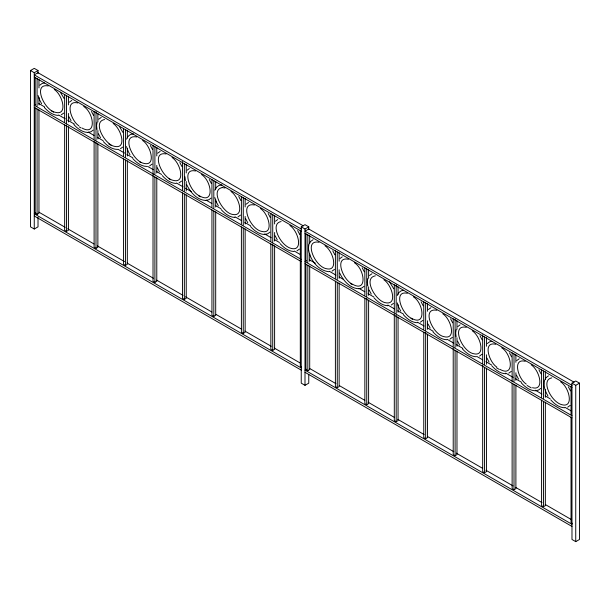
<?xml version="1.0" encoding="UTF-8"?>
<svg xmlns="http://www.w3.org/2000/svg" width="610" height="610" viewBox="0 0 610 610"><rect width="100%" height="100%" fill="white"/><g stroke="black" fill="none" stroke-linecap="round" stroke-linejoin="round"><path stroke-width="0.91" d="M96.601 125.523L97.066 122.175M308.431 247.82L308.896 244.473L310.261 241.895M367.342 281.835L367.807 278.488M455.708 332.854L456.173 329.507M544.074 383.873L544.539 380.526L545.904 377.941M126.522 139.187L127.886 136.602M214.888 190.198L216.253 187.621M397.262 295.492L398.627 292.914M128.024 136.365L130.426 134.528L133.544 133.834M481.976 354.235L479.574 356.065M39.871 85.171L42.059 83.509L44.461 82.968M69.326 102.175L71.782 100.421M63.745 113.071L61.29 114.825M98.782 119.179L101.237 117.425M93.2 130.075L91.012 131.729L87.893 132.423M120.467 148.741L122.663 147.079M157.693 153.194L160.148 151.432M152.119 164.082L149.656 165.844M187.148 170.198L189.336 168.543M181.574 181.094L179.111 182.847M216.603 187.201L218.792 185.547L221.91 184.853M211.029 198.097L208.833 199.752L205.715 200.446M246.059 204.213L248.514 202.451M240.485 215.101L238.022 216.863M275.514 221.216L277.702 219.562M269.94 232.113L267.744 233.767L264.626 234.461M299.396 249.116L296.933 250.87M310.604 241.476L313.067 239.722M340.06 258.488L342.256 256.825M334.486 269.376L332.031 271.137M369.515 275.491L371.978 273.738M363.941 286.387L361.753 288.042L358.634 288.736M398.97 292.495L401.166 290.84L403.568 290.299M391.208 305.046L393.397 303.391M428.426 309.506L430.889 307.745M422.852 320.395L420.397 322.156M457.881 326.51L460.077 324.848M452.307 337.399L449.852 339.16M487.337 343.514L489.533 341.859L491.934 341.31M516.8 360.518L519.255 358.764M511.218 371.414L508.763 373.167M546.255 377.529L548.443 375.867M540.673 388.417L538.485 390.08L535.366 390.766M570.129 405.429L567.674 407.183M38.018 217.312L38.018 226.844L34.259 229.017L30.5 226.844L30.5 70.531L34.259 68.366L38.018 70.531L38.018 73.391M30.5 70.531L34.259 72.704L38.018 70.531M35.761 104.401L34.259 105.271L301.241 259.41M35.761 212.951L34.259 213.82L301.241 367.96M35.197 107.848L35.197 213.279L37.08 214.362L38.964 213.279L38.964 109.747M64.652 124.852L64.652 230.283L66.536 231.365L68.419 230.283L68.419 126.75M94.108 140.91L94.108 247.286L95.991 248.377L97.874 247.286L97.874 143.762M123.563 158.867L123.563 264.298L125.447 265.38L127.33 264.298L127.33 160.766M153.018 145.477L153.018 281.301L154.902 282.384L156.785 281.301L156.785 177.769M308.759 374.578L308.759 383.156L305 385.329L301.241 383.156L301.241 226.844L305 224.671L308.759 226.844L308.759 229.703M301.241 226.844L305 229.017L308.759 226.844M182.481 192.874L182.481 298.305L184.357 299.396L186.241 298.305L186.241 194.781M306.502 260.714L305 261.583L571.982 415.723M211.937 209.886L211.937 315.317L213.813 316.399L215.696 315.317L215.696 211.784M241.392 226.889L241.392 332.32L243.268 333.403L245.151 332.32L245.151 228.788M270.848 243.893L270.848 349.324L272.723 350.407L274.607 349.324L274.607 245.792M306.502 369.263L305 370.133L571.982 524.272M305.938 264.16L305.938 369.584L307.821 370.674L309.697 369.584L309.697 266.059M335.393 281.164L335.393 386.595L337.277 387.678L339.152 386.595L339.152 283.063M364.849 298.168L364.849 403.599L366.732 404.682L368.608 403.599L368.608 300.067M394.304 314.226L394.304 420.603L396.187 421.693L398.063 420.603L398.063 317.078M423.759 332.183L423.759 437.614L425.643 438.697L427.518 437.614L427.518 334.082M571.982 383.156L575.741 380.983L579.5 383.156L579.5 539.469L575.741 541.634L571.982 539.469L571.982 383.156L575.741 385.322L579.5 383.156M453.215 348.241L453.215 454.618L455.098 455.7L456.982 454.618L456.982 351.085M482.67 365.245L482.67 471.621L484.553 472.712L486.437 471.621L486.437 368.097M512.125 383.202L512.125 488.633L514.009 489.716L515.892 488.633L515.892 385.101M541.581 400.206L541.581 505.637L543.464 506.719L545.348 505.637L545.348 402.104M104.623 119.522C91.881 121.695 104.92 144.471 114.245 146.301C127.437 149.656 121.26 128.763 113.155 123.464M222.444 187.544C209.703 189.718 222.742 212.501 232.067 214.323C245.258 217.679 239.082 196.786 230.976 191.487M375.363 275.827C362.637 278.091 375.585 300.692 384.986 302.606C398.178 305.968 392.001 285.076 383.896 279.776M117.349 149.427C111.699 149.358 106.948 145.561 103.319 141.566M146.804 166.439C141.154 166.37 136.404 162.565 132.774 158.577M281.08 221.56C269.467 223.535 280.47 245.914 291.214 248.415C303.612 251.709 298.404 231.045 289.887 225.502M551.821 377.872C540.208 379.839 551.211 402.226 561.955 404.72C574.223 408.12 569.305 387.312 560.628 381.807M48.281 85.949C32.429 82.8 43.95 110.433 55.571 112.362C67.969 115.664 62.761 95 54.244 89.449M77.737 102.96C64.546 99.598 70.722 120.49 78.827 125.79M58.163 115.427C52.59 115.199 47.946 111.462 44.362 107.512M136.648 136.968C120.757 133.91 132.332 161.345 143.937 163.381C156.335 166.682 151.127 146.019 142.61 140.468M87.619 132.431C82.068 132.21 77.439 128.496 73.863 124.562M166.103 153.972C150.251 150.822 161.772 178.455 173.392 180.392C185.791 183.686 180.583 163.023 172.066 157.471M195.558 170.983C180.888 167.773 189.901 191.998 199.752 196.023C214.712 204.426 211.815 181.155 201.521 174.483M222.17 187.552L225.014 187.987M175.985 183.45C170.434 183.229 165.806 179.515 162.229 175.581M254.469 204.99C238.617 201.841 250.138 229.474 261.759 231.404C274.157 234.705 268.949 214.041 260.432 208.49M205.44 200.454C196.733 199.798 190.251 192.203 186.79 184.777M234.896 217.457C229.345 217.236 224.716 213.53 221.14 209.596M319.022 242.262C303.132 239.196 314.707 266.639 326.312 268.674C338.71 271.976 333.502 251.305 324.985 245.761M264.351 234.469C258.8 234.248 254.172 230.534 250.596 226.6M348.478 259.265C333.807 256.063 342.82 280.28 352.671 284.306C367.578 292.808 364.795 269.216 354.44 262.765M293.806 251.472C288.233 251.251 283.597 247.515 280.013 243.558M328.904 271.732C317.558 270.466 309.285 258.853 308.408 248.034M407.388 293.28C392.718 290.07 401.731 314.295 411.582 318.321C426.489 326.815 423.706 303.223 413.351 296.78M358.36 288.743C349.652 288.08 343.171 280.486 339.709 273.059M436.844 310.284C420.953 307.226 432.528 334.661 444.133 336.697C456.532 339.999 451.324 319.335 442.807 313.784M387.815 305.747C382.264 305.526 377.636 301.813 374.052 297.878M466.299 327.288C450.477 324.123 461.938 351.589 473.589 353.708C485.987 357.002 480.779 336.339 472.262 330.788M417.27 322.751C411.719 322.53 407.091 318.816 403.507 314.882M495.755 344.299C482.563 340.937 488.74 361.829 496.845 367.128M446.726 339.755C441.175 339.534 436.546 335.828 432.97 331.893M525.21 361.303C512.125 357.849 518.065 378.894 526.3 384.14M476.181 356.766C470.63 356.545 466.002 352.832 462.426 348.897M505.637 373.77C500.086 373.549 495.457 369.835 491.881 365.901M535.092 390.774C529.518 390.553 524.875 386.816 521.291 382.866M564.547 407.785C558.973 407.556 554.33 403.82 550.746 399.87M532.5 387.716C544.898 391.018 539.69 370.346 531.173 364.803M81.931 128.001C96.837 136.495 94.054 112.903 83.7 106.46M499.948 369.34C514.855 377.834 512.072 354.242 501.717 347.799M303.353 225.891L38.018 72.704L34.259 74.877L301.241 229.017M574.094 382.203L308.759 229.017L305 231.182L571.982 385.322M34.259 77.043L301.241 231.182M305 233.356L571.982 387.495M38.842 103.578L44.614 106.902M51.202 110.707L53.68 112.141M58.621 114.993L65.217 118.797M67.687 120.223L74.275 124.028M79.224 126.888L80.871 127.841M88.282 132.118L94.054 135.45M97.348 137.349L103.121 140.681M108.885 144.013L111.355 145.439M117.951 149.244L124.539 153.049M127.017 154.475L132.782 157.807M139.377 161.612L141.024 162.565M147.612 166.37L153.384 169.702M156.678 171.608L161.619 174.46M169.039 178.738L170.686 179.691M176.458 183.023L183.046 186.828M185.516 188.254L191.288 191.586M198.7 195.871L200.347 196.816M206.119 200.149L211.883 203.481M216.009 205.86L220.95 208.712M234.957 216.802L241.552 220.606M244.846 222.513L250.618 225.837M264.626 233.927L271.214 237.732M274.515 239.638L279.456 242.49M294.287 251.053L300.059 254.385M309.583 259.883L315.355 263.215M329.362 271.305L335.95 275.11M339.251 277.009L343.369 279.388M350.788 283.673L352.435 284.626M359.023 288.431L364.795 291.755M368.089 293.662L373.854 296.994M387.868 305.076L394.457 308.889M397.75 310.787L403.523 314.119M410.934 318.397L412.589 319.35M417.53 322.21L424.125 326.014M427.419 327.913L433.184 331.245M447.191 339.335L453.787 343.14M456.257 344.566L462.853 348.371M476.86 356.461L482.624 359.793M485.926 361.692L491.69 365.024M496.632 367.876L499.11 369.302M505.698 373.106L513.117 377.392M515.587 378.818L521.352 382.15M527.124 385.482L531.241 387.861M535.366 390.24L541.954 394.045M545.249 395.943L550.197 398.803M565.028 407.366L571.623 411.171M34.259 107.444L301.241 261.583M305 263.749L571.982 417.888M38.842 212.127L65.217 227.347M67.687 228.773L94.054 244M97.348 245.899L124.539 261.598M127.017 263.032L153.384 278.252M156.678 280.158L183.046 295.377M185.516 296.803L211.883 312.03M216.009 314.409L241.552 329.156M244.846 331.062L271.214 346.282M274.515 348.188L300.059 362.935M309.583 368.432L335.95 383.659M339.251 385.558L364.795 400.312M368.089 402.211L394.457 417.438M397.75 419.337L424.125 434.564M427.419 436.463L453.787 451.69M456.257 453.116L482.624 468.343M485.926 470.241L513.117 485.941M515.587 487.367L541.954 502.594M545.249 504.493L571.623 519.72M301.553 367.052L300.303 366.328L300.303 259.952M572.294 523.365L571.036 522.64L571.036 417.209M34.259 215.993L301.241 370.133M305 372.298L571.982 526.438M389.454 281.797L393.755 288.812M119.263 126.232L123.014 132.507M60.352 92.224L64.103 98.492M568.383 386.824L570.487 390.85M538.927 369.82L541.032 373.846M545.897 392.1L548.001 396.126M509.472 352.809L511.576 356.835M516.441 375.097L518.546 379.123M480.017 335.805L482.121 339.831M486.986 358.093L489.09 362.119M450.561 318.801L452.666 322.827M457.53 341.081L459.635 345.108M421.106 301.798L423.21 305.823M428.075 324.078L430.18 328.104M398.62 307.074L400.724 311.1M362.195 267.782L364.3 271.808M369.164 290.063L371.269 294.096M332.74 250.779L334.844 254.805M297.642 230.511L299.746 234.537M268.187 213.508L270.291 217.534M275.156 235.796L277.26 239.821M238.731 196.504L240.836 200.53M245.7 218.784L247.805 222.81M209.276 179.493L211.38 183.526M216.245 201.78L218.35 205.806M179.82 162.489L181.925 166.515M150.365 145.485L152.47 149.511M157.334 167.765L159.439 171.791M127.879 150.761L129.983 154.787M91.454 111.47L93.559 115.496M98.424 133.758L100.528 137.784M68.968 116.746L71.073 120.78M39.513 99.743L41.617 103.769M545.858 392.017L544.509 387.914L544.051 384.079M397.232 302.888L398.582 306.99M214.857 197.594L216.207 201.696M126.491 146.575L127.841 150.678M38.125 95.556L39.475 99.659M455.685 333.06L456.143 336.895M367.319 282.041L367.777 285.877M184.944 176.748L185.402 180.583M96.578 125.736L97.036 129.572M575.741 385.322L575.741 541.634M571.036 386.816L571.036 414.365M545.348 371.711L545.348 379.313M545.348 389.76L545.348 397.354M543.464 370.895L543.464 398.444M543.464 401.288L543.464 506.719M541.581 369.812L541.581 397.354M515.892 354.707L515.892 362.302M515.892 372.748L515.892 380.35M514.009 353.892L514.009 381.433M514.009 384.285L514.009 489.716M512.125 352.809L512.125 381.303M486.437 337.696L486.437 346.251M486.437 354.799L486.437 364.292M484.553 336.888L484.553 364.429M484.553 367.281L484.553 472.712M482.67 334.852L482.67 363.346M456.982 320.692L456.982 329.24M456.982 337.787L456.982 346.335M455.098 318.931L455.098 347.425M455.098 350.27L455.098 455.7M453.215 318.794L453.215 346.335M427.518 303.688L427.518 311.283M427.518 320.784L427.518 329.331M425.643 302.873L425.643 330.414M425.643 332.32L425.643 438.697M423.759 301.79L423.759 329.331M398.063 286.685L398.063 294.279M398.063 304.725L398.063 312.328M396.187 284.916L396.187 313.41M396.187 315.309L396.187 421.693M394.304 284.779L394.304 312.328M368.608 269.673L368.608 278.221M368.608 286.769L368.608 295.324M366.732 268.858L366.732 296.407M366.732 298.305L366.732 404.682M364.849 267.775L364.849 295.324M339.152 252.67L339.152 261.217M339.152 269.765L339.152 278.312M337.277 251.854L337.277 279.403M337.277 282.247L337.277 387.678M335.393 250.771L335.393 278.312M309.697 235.666L309.697 243.26M309.697 253.707L309.697 261.309M307.821 234.85L307.821 262.392M307.821 265.243L307.821 370.674M305.938 233.767L305.938 261.309M305 229.017L305 385.329M300.303 230.504L300.303 258.053M274.607 215.399L274.607 223.946M274.607 232.501L274.607 241.049M272.723 214.59L272.723 242.132M272.723 244.03L272.723 350.407M270.848 213.5L270.848 241.049M245.151 198.395L245.151 206.942M245.151 216.443L245.151 224.038M243.268 197.579L243.268 225.128M243.268 227.972L243.268 333.403M241.392 196.496L241.392 224.038M215.696 181.391L215.696 188.986M215.696 199.432L215.696 207.034M213.813 180.575L213.813 208.117M213.813 210.969L213.813 316.399M211.937 179.493L211.937 207.034M186.241 164.38L186.241 172.935M186.241 181.483L186.241 190.976M184.357 163.571L184.357 191.113M184.357 193.965L184.357 299.396M182.481 161.536L182.481 190.03M156.785 147.376L156.785 155.924M156.785 165.424L156.785 173.019M154.902 146.56L154.902 174.109M154.902 176.953L154.902 282.384M127.33 130.372L127.33 137.967M127.33 148.421L127.33 156.015M125.447 129.556L125.447 157.105M125.447 159.95L125.447 265.38M123.563 128.474L123.563 156.015M97.874 113.368L97.874 121.916M97.874 130.464L97.874 139.011M95.991 111.6L95.991 140.094M95.991 141.993L95.991 248.377M94.108 111.462L94.108 139.011M68.419 96.357L68.419 104.905M68.419 113.452L68.419 122.008M66.536 95.549L66.536 123.09M66.536 124.989L66.536 231.365M64.652 94.458L64.652 122.008M38.964 79.353L38.964 87.901M38.964 97.402L38.964 104.996M37.08 78.537L37.08 106.087M37.08 108.931L37.08 214.362M35.197 77.455L35.197 104.996M34.259 72.704L34.259 229.017"/></g></svg>
